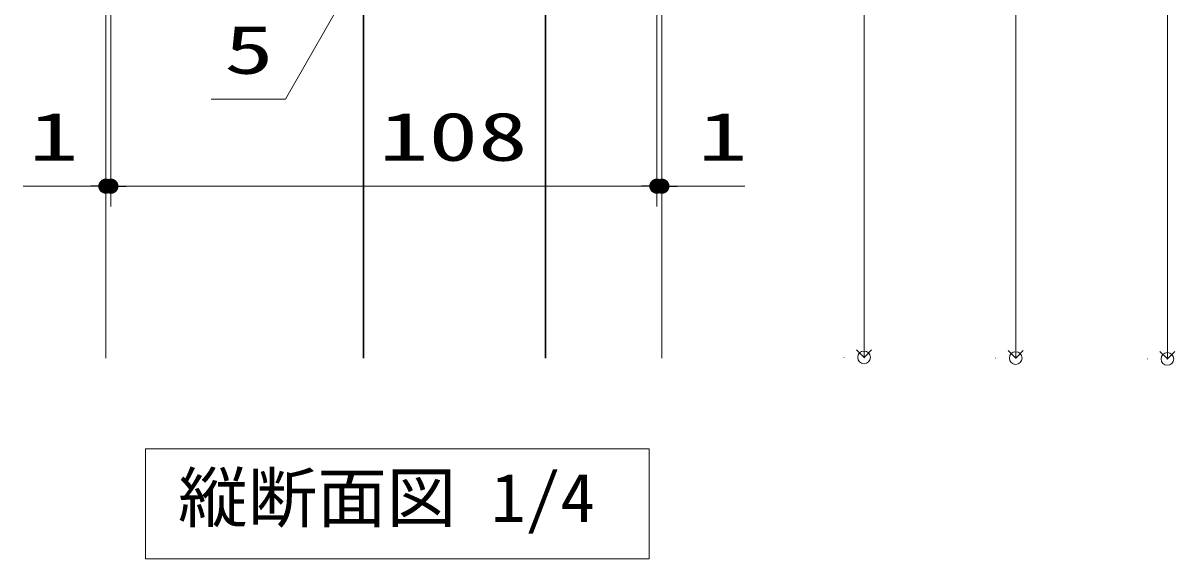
# Model space of a CAD drawing. Units: millimetres, scale not verified. Extents: x -1306 to 1306, y -607 to 607.
# Drawn here: x -47.6 to 180.2, y -302.9 to -196.8 of the extents above; entities that cross this region are included whole.
import ezdxf
from ezdxf.enums import TextEntityAlignment as Align

# ---------------------------------------------------------------- set-up
doc = ezdxf.new("R2010")
doc.units = ezdxf.units.MM
doc.header["$LTSCALE"] = 5
doc.header["$PDMODE"] = 32
doc.header["$PDSIZE"] = 2.5
for name, color, linetype, lineweight in [('0-1_線(黄)', 2, 'Continuous', 15), ('0-D_線(白)', 7, 'Continuous', 30), ('1-0_線(水)', 4, 'Continuous', 9), ('1-1_寸法線', 3, 'Continuous', 13), ('1-4_DEFPOINTS', 7, 'Continuous', 5), ('1-5_0', 3, 'Continuous', 25)]:
    doc.layers.add(name, color=color, linetype=linetype, lineweight=lineweight)
doc.styles.add('ＭＳ ゴシック', font='')
doc.styles.get('ＭＳ ゴシック').set_extended_font_data('MS Gothic')

# ---------------------------------------------------------------- blocks, each defined once
blk = doc.blocks.new('_DOT')
at = {"layer": '1-5_0'}
blk.add_line((-2.5, 0), (-5, 0), dxfattribs=at)
for points in [[(0, 0), (-2.5, 0), (-2.48, 0.313)], [(0, 0), (-2.48, -0.313), (-2.5, 0)], [(0, 0), (-2.48, 0.313), (-2.421, 0.622)], [(0, 0), (-2.421, -0.622), (-2.48, -0.313)], [(0, 0), (-2.421, 0.622), (-2.324, 0.92)], [(0, 0), (-2.324, -0.92), (-2.421, -0.622)], [(0, 0), (-2.324, 0.92), (-2.191, 1.204)], [(0, 0), (-2.191, -1.204), (-2.324, -0.92)], [(0, 0), (-2.191, 1.204), (-2.023, 1.469)], [(0, 0), (-2.023, -1.469), (-2.191, -1.204)], [(0, 0), (-2.023, 1.469), (-1.822, 1.711)], [(0, 0), (-1.822, -1.711), (-2.023, -1.469)], [(0, 0), (-1.822, 1.711), (-1.594, 1.926)], [(0, 0), (-1.594, -1.926), (-1.822, -1.711)], [(0, 0), (-1.594, 1.926), (-1.34, 2.111)], [(0, 0), (-1.34, -2.111), (-1.594, -1.926)], [(0, 0), (-1.34, 2.111), (-1.064, 2.262)], [(0, 0), (-1.064, -2.262), (-1.34, -2.111)], [(0, 0), (-1.064, 2.262), (-0.773, 2.378)], [(0, 0), (-0.773, -2.378), (-1.064, -2.262)], [(0, 0), (-0.773, 2.378), (-0.468, 2.456)], [(0, 0), (-0.468, -2.456), (-0.773, -2.378)], [(0, 0), (-0.468, 2.456), (-0.157, 2.495)], [(0, 0), (-0.157, -2.495), (-0.468, -2.456)], [(0, 0), (-0.157, 2.495), (0.157, 2.495)], [(0, 0), (0.157, -2.495), (-0.157, -2.495)], [(0, 0), (0.157, 2.495), (0.468, 2.456)], [(0, 0), (0.468, 2.456), (0.773, 2.378)], [(0, 0), (0.773, 2.378), (1.064, 2.262)], [(0, 0), (1.064, 2.262), (1.34, 2.111)], [(0, 0), (1.34, 2.111), (1.594, 1.926)], [(0, 0), (1.594, 1.926), (1.822, 1.711)], [(0, 0), (1.822, 1.711), (2.023, 1.469)], [(0, 0), (2.023, 1.469), (2.191, 1.204)], [(0, 0), (2.191, 1.204), (2.324, 0.92)], [(0, 0), (2.324, 0.92), (2.421, 0.622)], [(0, 0), (2.421, 0.622), (2.48, 0.313)], [(0, 0), (2.48, 0.313), (2.5, 0)], [(0, 0), (0.468, -2.456), (0.157, -2.495)], [(0, 0), (0.773, -2.378), (0.468, -2.456)], [(0, 0), (1.064, -2.262), (0.773, -2.378)], [(0, 0), (1.34, -2.111), (1.064, -2.262)], [(0, 0), (1.594, -1.926), (1.34, -2.111)], [(0, 0), (1.822, -1.711), (1.594, -1.926)], [(0, 0), (2.023, -1.469), (1.822, -1.711)], [(0, 0), (2.191, -1.204), (2.023, -1.469)], [(0, 0), (2.324, -0.92), (2.191, -1.204)], [(0, 0), (2.421, -0.622), (2.324, -0.92)], [(0, 0), (2.48, -0.313), (2.421, -0.622)], [(0, 0), (2.5, 0), (2.48, -0.313)]]:
    blk.add_solid(points, dxfattribs=at)
blk = doc.blocks.new('_Open90')
at = {"layer": '1-5_0', "lineweight": 13}
blk.add_line((0, 0), (-5, 0), dxfattribs=at)
blk.add_lwpolyline([(-2.5, 2.5), (0, 0), (-2.5, -2.5)], dxfattribs=at)

msp = doc.modelspace()

# ---------------------------------------------------------------- linework, layer by layer
at = {"layer": '0-1_線(黄)'}
msp.add_lwpolyline([(-23.388, -281.041), (76.196, -281.041), (76.196, -302.876), (-23.388, -302.876)], close=True, dxfattribs=at)
at = {"layer": '0-D_線(白)'}
for p, q in [((19.737, -111.099), (19.737, -263.097)), ((118.737, -262.971), (118.787, -262.971))]:
    msp.add_line(p, q, dxfattribs=at)
msp.add_lwpolyline([(19.737, -111.099), (55.737, -111.099), (55.737, -263.097)], dxfattribs=at)
at = {"layer": '1-0_線(水)'}
msp.add_line((-31.263, -96.099), (-31.263, -263.097), dxfattribs=at)
msp.add_lwpolyline([(77.737, -96.099), (78.737, -96.099), (78.737, -263.097)], dxfattribs=at)
at = {"layer": '1-1_寸法線'}
for p, q in [((178.737, -260.278), (178.737, -99.099)), ((148.737, -260.097), (148.737, -110.099)), ((-31.263, -115.099), (-31.263, -233.083)), ((-30.263, -115.099), (-30.263, -233.083)), ((-30.263, -115.099), (-30.263, -233.083)), ((77.737, -115.099), (77.737, -233.083)), ((77.737, -115.099), (77.737, -233.083)), ((78.737, -115.099), (78.737, -233.083)), ((118.737, -259.971), (118.737, -114.099)), ((-34.263, -229.083), (-47.644, -229.083)), ((-30.263, -229.083), (-31.263, -229.083)), ((-27.263, -229.083), (74.737, -229.083)), ((-27.263, -229.083), (-24.263, -229.083)), ((74.737, -229.083), (71.737, -229.083)), ((77.737, -229.083), (78.737, -229.083)), ((81.737, -229.083), (95.118, -229.083)), ((114.737, -262.971), (114.787, -262.971)), ((144.737, -263.097), (144.787, -263.097)), ((174.737, -263.278), (174.787, -263.278))]:
    msp.add_line(p, q, dxfattribs=at)
msp.add_lwpolyline([(17.237, -189.083), (4.25, -211.865), (-10.417, -211.865)], dxfattribs=at)
at = {"layer": '1-4_DEFPOINTS'}
for p in [(-30.263, -229.083), (77.737, -229.083), (78.737, -229.083), (118.737, -262.971), (148.737, -263.097), (178.737, -263.278)]:
    msp.add_point(p, dxfattribs=at)

# ---------------------------------------------------------------- block references
at = {"layer": '1-1_寸法線', "xscale": 0.6, "yscale": 0.6}
for p in [(-31.263, -229.083), (77.737, -229.083), (77.737, -229.083)]:
    msp.add_blockref('_DOT', p, dxfattribs=at)
for name, p, rotation in [('_DOT', (-30.263, -229.083), 180), ('_DOT', (-30.263, -229.083), 180), ('_DOT', (78.737, -229.083), 180), ('_Open90', (118.737, -262.971), 270), ('_Open90', (148.737, -263.097), 270), ('_Open90', (178.737, -263.278), 270)]:
    msp.add_blockref(name, p, dxfattribs=dict(at, rotation=rotation))

# ---------------------------------------------------------------- texts
at = {"layer": '0-1_線(黄)', "style": 'ＭＳ ゴシック', "width": 1.05}
msp.add_text('縦断面図 1/4', height=9.604, dxfattribs=at).set_placement((-16.966, -298.419), align=Align.BOTTOM_LEFT)
at = {"layer": '1-1_寸法線', "style": 'ＭＳ ゴシック', "width": 1.5}
for s, p in [('5', (-7.845, -209.715)), ('1', (-46.501, -226.933)), ('108', (22.778, -226.933)), ('1', (85.88, -226.933))]:
    msp.add_text(s, height=9.604, dxfattribs=at).set_placement(p, align=Align.BOTTOM_LEFT)

doc.saveas('drawing.dxf')
